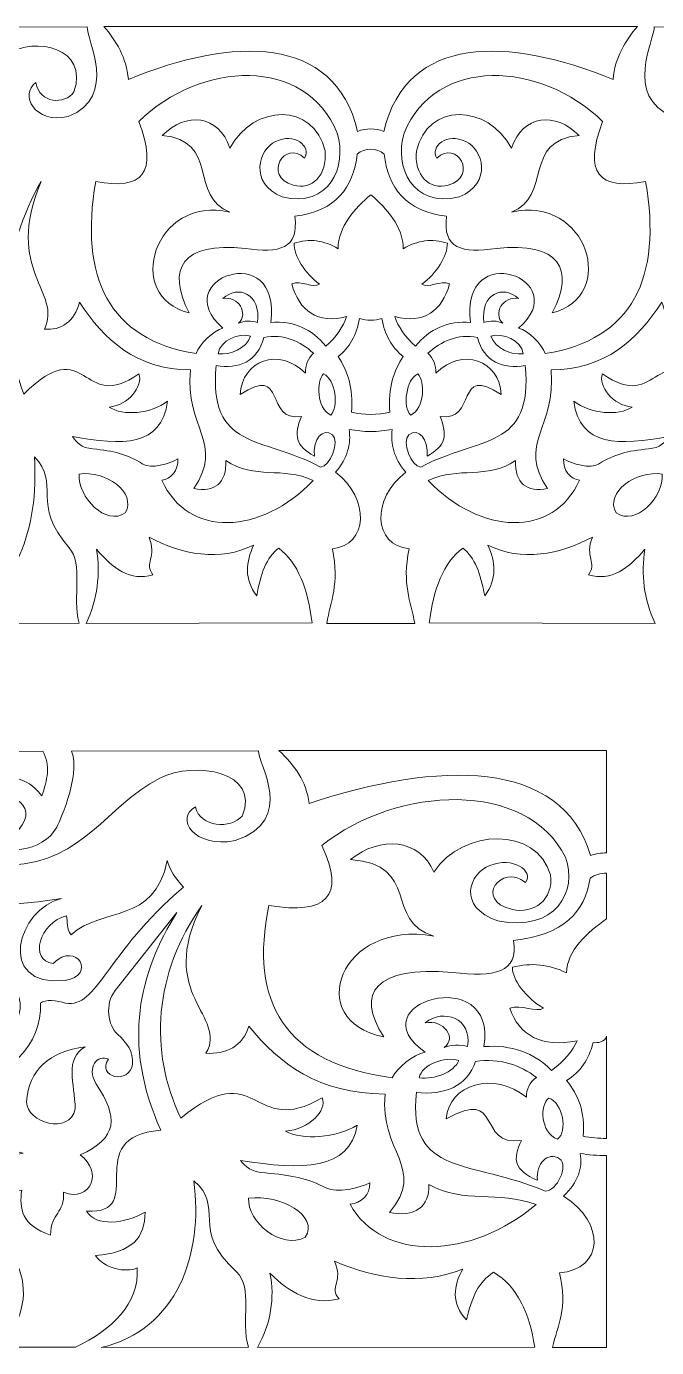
# Model space of a CAD drawing. Header units: centimetres. Extents: x -58 to 58, y -29 to 29.
# Drawn here: x -27 to 1.1, y -29.4 to 29.4 of the extents above; entities that cross this region are included whole.
import ezdxf

# ---------------------------------------------------------------- set-up
doc = ezdxf.new("R2010")
doc.units = ezdxf.units.CM
doc.header["$MEASUREMENT"] = 0
doc.layers.add('layer 1', color=7, linetype='Continuous')

msp = doc.modelspace()

# ---------------------------------------------------------------- linework, layer by layer
at = {"layer": 'layer 1', "color": 114, "lineweight": 9}
for points, knots in [([(-11.07491, 24.75436), (-10.02932, 29.08265), (-5.53631, 28.97803), (-0.86084, 27.07098), (-0.86084, 27.07098), (-0.77107, 28.05454), (-0.32116, 28.7781), (0.22964, 29.42897), (0.22964, 29.42897), (0.22964, 29.42897), (-23.5411, 29.42897), (-23.5411, 29.42897), (-23.5411, 29.42897), (-22.9903, 28.7781), (-22.54039, 28.05454), (-22.45062, 27.07098), (-22.45062, 27.07098), (-17.77515, 28.97803), (-13.28214, 29.08265), (-12.23655, 24.75436), (-12.23655, 24.75436), (-11.86508, 24.90278), (-11.44638, 24.90278), (-11.07491, 24.75436)], [0, 0, 0, 0, 0.14285714, 0.14285714, 0.14285714, 0.14285714, 0.28571429, 0.28571429, 0.28571429, 0.28571429, 0.42857143, 0.42857143, 0.42857143, 0.42857143, 0.57142857, 0.57142857, 0.57142857, 0.57142857, 0.71428571, 0.71428571, 0.71428571, 0.71428571, 1, 1, 1, 1]), ([(-31.59789, 26.01729), (-32.11904, 24.95373), (-33.64929, 24.77423), (-34.24592, 25.37474), (-34.24592, 25.37474), (-35.35181, 26.6024), (-33.08657, 27.56058), (-32.98271, 25.91195), (-32.98271, 25.91195), (-32.15466, 27.01705), (-33.47754, 27.89564), (-34.61026, 27.2438), (-34.61026, 27.2438), (-36.10248, 26.3799), (-35.19333, 24.31516), (-33.26446, 24.32), (-33.26446, 24.32), (-30.55646, 24.51306), (-29.87491, 26.91348), (-27.85754, 28.20276), (-27.85754, 28.20276), (-26.59174, 28.97957), (-24.18574, 28.48685), (-24.87726, 26.51063), (-24.87726, 26.51063), (-25.27748, 25.92679), (-26.41563, 25.99105), (-26.56749, 26.92431), (-26.56749, 26.92431), (-27.32837, 26.41487), (-26.63301, 25.05927), (-25.13171, 25.41437), (-25.13171, 25.41437), (-22.87651, 26.31069), (-24.32175, 28.88282), (-24.28625, 29.40828), (-24.28625, 29.40828), (-24.28625, 29.40828), (-31.06774, 29.39799), (-31.06774, 29.39799), (-31.06774, 29.39799), (-30.70081, 28.27177), (-31.59789, 26.01729), (-31.59789, 26.01729)], [0, 0, 0, 0, 0.08333333, 0.08333333, 0.08333333, 0.08333333, 0.16666667, 0.16666667, 0.16666667, 0.16666667, 0.25, 0.25, 0.25, 0.25, 0.33333333, 0.33333333, 0.33333333, 0.33333333, 0.41666667, 0.41666667, 0.41666667, 0.41666667, 0.5, 0.5, 0.5, 0.5, 0.58333333, 0.58333333, 0.58333333, 0.58333333, 0.66666667, 0.66666667, 0.66666667, 0.66666667, 0.75, 0.75, 0.75, 0.75, 0.83333333, 0.83333333, 0.83333333, 0.83333333, 1, 1, 1, 1]), ([(8.28643, 26.01729), (8.80758, 24.95373), (10.33783, 24.77423), (10.93446, 25.37474), (10.93446, 25.37474), (12.04035, 26.6024), (9.77511, 27.56058), (9.67125, 25.91195), (9.67125, 25.91195), (8.8432, 27.01705), (10.16608, 27.89564), (11.2988, 27.2438), (11.2988, 27.2438), (12.79102, 26.3799), (11.88187, 24.31516), (9.953, 24.32), (9.953, 24.32), (7.245, 24.51306), (6.56345, 26.91348), (4.54608, 28.20276), (4.54608, 28.20276), (3.28028, 28.97957), (0.87428, 28.48685), (1.5658, 26.51063), (1.5658, 26.51063), (1.96602, 25.92679), (3.10417, 25.99105), (3.25603, 26.92431), (3.25603, 26.92431), (4.01691, 26.41487), (3.32155, 25.05927), (1.82025, 25.41437), (1.82025, 25.41437), (-0.43495, 26.31069), (1.01029, 28.88282), (0.97479, 29.40828), (0.97479, 29.40828), (0.97479, 29.40828), (7.75628, 29.39799), (7.75628, 29.39799), (7.75628, 29.39799), (7.38935, 28.27177), (8.28643, 26.01729), (8.28643, 26.01729)], [0, 0, 0, 0, 0.08333333, 0.08333333, 0.08333333, 0.08333333, 0.16666667, 0.16666667, 0.16666667, 0.16666667, 0.25, 0.25, 0.25, 0.25, 0.33333333, 0.33333333, 0.33333333, 0.33333333, 0.41666667, 0.41666667, 0.41666667, 0.41666667, 0.5, 0.5, 0.5, 0.5, 0.58333333, 0.58333333, 0.58333333, 0.58333333, 0.66666667, 0.66666667, 0.66666667, 0.66666667, 0.75, 0.75, 0.75, 0.75, 0.83333333, 0.83333333, 0.83333333, 0.83333333, 1, 1, 1, 1]), ([(-11.65575, 21.93241), (-12.3576, 21.3165), (-13.1004, 20.5262), (-13.10893, 19.52128), (-13.10893, 19.52128), (-13.73901, 19.90742), (-14.39325, 19.99011), (-15.07178, 19.76949), (-15.07178, 19.76949), (-15.08435, 19.22489), (-14.58145, 18.40623), (-13.94024, 17.94712), (-13.94024, 17.94712), (-14.21358, 17.74492), (-14.7609, 18.13352), (-15.17131, 17.95712), (-15.17131, 17.95712), (-14.8322, 16.75044), (-14.036, 16.1634), (-12.72726, 16.50141), (-12.72726, 16.50141), (-12.87869, 16.0464), (-13.18761, 15.60508), (-13.65416, 15.17762), (-13.65416, 15.17762), (-14.2698, 15.95487), (-15.10944, 16.33062), (-16.105, 16.23638), (-16.105, 16.23638), (-15.60831, 20.03351), (-20.77873, 18.16969), (-18.24043, 15.98725), (-18.24043, 15.98725), (-18.6869, 15.8803), (-19.2625, 15.28074), (-19.43391, 14.85069), (-19.43391, 14.85069), (-23.34147, 15.4816), (-24.63764, 18.24921), (-23.90459, 22.52048), (-23.90459, 22.52048), (-21.80849, 22.12062), (-21.12614, 22.89444), (-21.98641, 25.19728), (-21.98641, 25.19728), (-19.22919, 27.88665), (-14.55915, 28.12795), (-13.14528, 24.67163), (-13.14528, 24.67163), (-12.68985, 23.17125), (-13.50911, 21.32378), (-15.59884, 21.8379), (-15.59884, 21.8379), (-17.10167, 22.45161), (-16.64309, 23.97092), (-15.88975, 24.30361), (-15.88975, 24.30361), (-15.06865, 24.71632), (-14.28411, 24.07855), (-14.59924, 23.55468), (-14.59924, 23.55468), (-15.48378, 24.41491), (-16.47355, 22.75288), (-15.10812, 22.35501), (-15.10812, 22.35501), (-14.2752, 22.11719), (-13.5766, 22.80667), (-13.69051, 23.88563), (-13.69051, 23.88563), (-14.18912, 26.04221), (-16.86354, 25.98772), (-17.92517, 24.00973), (-17.92517, 24.00973), (-18.44166, 25.50498), (-19.87749, 25.64098), (-20.94214, 24.5682), (-20.94214, 24.5682), (-18.39168, 24.36136), (-19.7487, 21.8379), (-17.92517, 21.15533), (-17.92517, 21.15533), (-21.32185, 21.92458), (-22.68796, 17.39471), (-19.74262, 16.66688), (-19.74262, 16.66688), (-20.76727, 18.64052), (-20.05698, 19.82559), (-17.25272, 19.54197), (-17.25272, 19.54197), (-15.71986, 19.31087), (-14.84744, 19.53138), (-15.03543, 20.96917), (-15.03543, 20.96917), (-13.20736, 21.19935), (-12.4349, 22.24211), (-12.25473, 23.74084), (-12.25473, 23.74084), (-11.93024, 24.03919), (-11.38122, 24.03919), (-11.05673, 23.74084), (-11.05673, 23.74084), (-10.87656, 22.24211), (-10.1041, 21.19935), (-8.27603, 20.96917), (-8.27603, 20.96917), (-8.46402, 19.53138), (-7.5916, 19.31087), (-6.05874, 19.54197), (-6.05874, 19.54197), (-3.25448, 19.82559), (-2.54419, 18.64052), (-3.56884, 16.66688), (-3.56884, 16.66688), (-0.6235, 17.39471), (-1.98961, 21.92458), (-5.38629, 21.15533), (-5.38629, 21.15533), (-3.56276, 21.8379), (-4.91978, 24.36136), (-2.36932, 24.5682), (-2.36932, 24.5682), (-3.43397, 25.64098), (-4.8698, 25.50498), (-5.38629, 24.00973), (-5.38629, 24.00973), (-6.44792, 25.98772), (-9.12234, 26.04221), (-9.62095, 23.88563), (-9.62095, 23.88563), (-9.73486, 22.80667), (-9.03626, 22.11719), (-8.20334, 22.35501), (-8.20334, 22.35501), (-6.83791, 22.75288), (-7.82768, 24.41491), (-8.71222, 23.55468), (-8.71222, 23.55468), (-9.02735, 24.07855), (-8.24281, 24.71632), (-7.42171, 24.30361), (-7.42171, 24.30361), (-6.66837, 23.97092), (-6.20979, 22.45161), (-7.71262, 21.8379), (-7.71262, 21.8379), (-9.80235, 21.32378), (-10.62161, 23.17125), (-10.16618, 24.67163), (-10.16618, 24.67163), (-8.75231, 28.12795), (-4.08227, 27.88665), (-1.32505, 25.19728), (-1.32505, 25.19728), (-2.18532, 22.89444), (-1.50297, 22.12062), (0.59313, 22.52048), (0.59313, 22.52048), (1.32618, 18.24921), (0.03001, 15.4816), (-3.87755, 14.85069), (-3.87755, 14.85069), (-4.04896, 15.28074), (-4.62456, 15.8803), (-5.07103, 15.98725), (-5.07103, 15.98725), (-2.53273, 18.16969), (-7.70315, 20.03351), (-7.20646, 16.23638), (-7.20646, 16.23638), (-8.20202, 16.33062), (-9.04166, 15.95487), (-9.6573, 15.17762), (-9.6573, 15.17762), (-10.12385, 15.60508), (-10.43277, 16.0464), (-10.5842, 16.50141), (-10.5842, 16.50141), (-9.27546, 16.1634), (-8.47926, 16.75044), (-8.14015, 17.95712), (-8.14015, 17.95712), (-8.55056, 18.13352), (-9.09788, 17.74492), (-9.37122, 17.94712), (-9.37122, 17.94712), (-8.73001, 18.40623), (-8.22711, 19.22489), (-8.23968, 19.76949), (-8.23968, 19.76949), (-8.91821, 19.99011), (-9.57245, 19.90742), (-10.20253, 19.52128), (-10.20253, 19.52128), (-10.21087, 20.50441), (-10.95094, 21.34037), (-11.65575, 21.93241)], [0, 0, 0, 0, 0.02, 0.02, 0.02, 0.02, 0.04, 0.04, 0.04, 0.04, 0.06, 0.06, 0.06, 0.06, 0.08, 0.08, 0.08, 0.08, 0.1, 0.1, 0.1, 0.1, 0.12, 0.12, 0.12, 0.12, 0.14, 0.14, 0.14, 0.14, 0.16, 0.16, 0.16, 0.16, 0.18, 0.18, 0.18, 0.18, 0.2, 0.2, 0.2, 0.2, 0.22, 0.22, 0.22, 0.22, 0.24, 0.24, 0.24, 0.24, 0.26, 0.26, 0.26, 0.26, 0.28, 0.28, 0.28, 0.28, 0.3, 0.3, 0.3, 0.3, 0.32, 0.32, 0.32, 0.32, 0.34, 0.34, 0.34, 0.34, 0.36, 0.36, 0.36, 0.36, 0.38, 0.38, 0.38, 0.38, 0.4, 0.4, 0.4, 0.4, 0.42, 0.42, 0.42, 0.42, 0.44, 0.44, 0.44, 0.44, 0.46, 0.46, 0.46, 0.46, 0.48, 0.48, 0.48, 0.48, 0.5, 0.5, 0.5, 0.5, 0.52, 0.52, 0.52, 0.52, 0.54, 0.54, 0.54, 0.54, 0.56, 0.56, 0.56, 0.56, 0.58, 0.58, 0.58, 0.58, 0.6, 0.6, 0.6, 0.6, 0.62, 0.62, 0.62, 0.62, 0.64, 0.64, 0.64, 0.64, 0.66, 0.66, 0.66, 0.66, 0.68, 0.68, 0.68, 0.68, 0.7, 0.7, 0.7, 0.7, 0.72, 0.72, 0.72, 0.72, 0.74, 0.74, 0.74, 0.74, 0.76, 0.76, 0.76, 0.76, 0.78, 0.78, 0.78, 0.78, 0.8, 0.8, 0.8, 0.8, 0.82, 0.82, 0.82, 0.82, 0.84, 0.84, 0.84, 0.84, 0.86, 0.86, 0.86, 0.86, 0.88, 0.88, 0.88, 0.88, 0.9, 0.9, 0.9, 0.9, 0.92, 0.92, 0.92, 0.92, 0.94, 0.94, 0.94, 0.94, 0.96, 0.96, 0.96, 0.96, 1, 1, 1, 1]), ([(-26.33997, 22.52048), (-28.06956, 19.53167), (-28.27555, 16.04993), (-27.1033, 13.04716), (-27.1033, 13.04716), (-24.28625, 15.8947), (-24.54069, 12.1026), (-21.97809, 13.95726), (-21.97809, 13.95726), (-21.78577, 13.39642), (-22.43937, 12.55311), (-23.30542, 12.47153), (-23.30542, 12.47153), (-22.69305, 12.05814), (-21.45239, 12.16132), (-20.70587, 12.7369), (-20.70587, 12.7369), (-20.96469, 10.71242), (-22.71641, 10.73677), (-24.94053, 11.16491), (-24.94053, 11.16491), (-24.75046, 10.8835), (-24.56341, 10.65452), (-24.02968, 10.60711), (-24.02968, 10.60711), (-23.11442, 10.51519), (-22.51394, 10.3864), (-21.80755, 9.92942), (-21.80755, 9.92942), (-21.46831, 9.70764), (-20.59984, 9.92666), (-20.25151, 10.17207), (-20.25151, 10.17207), (-20.20828, 9.63235), (-20.57334, 9.26419), (-20.96053, 9.21127), (-20.96053, 9.21127), (-19.78683, 6.61716), (-16.54247, 6.77475), (-14.21757, 9.19992), (-14.21757, 9.19992), (-15.60491, 9.84804), (-16.8105, 9.21374), (-18.10692, 10.08933), (-18.10692, 10.08933), (-18.06721, 9.0922), (-18.62166, 8.63086), (-19.5382, 8.84336), (-19.5382, 8.84336), (-18.15851, 10.8315), (-19.93205, 11.55438), (-19.6881, 14.12273), (-19.6881, 14.12273), (-22.11393, 14.14579), (-23.51608, 15.463), (-24.63157, 17.14261), (-24.63157, 17.14261), (-24.85267, 16.27214), (-25.45549, 15.87228), (-26.19457, 15.94293), (-26.19457, 15.94293), (-25.37069, 17.59766), (-28.0181, 18.50776), (-26.33997, 22.52048)], [0, 0, 0, 0, 0.05882353, 0.05882353, 0.05882353, 0.05882353, 0.11764706, 0.11764706, 0.11764706, 0.11764706, 0.17647059, 0.17647059, 0.17647059, 0.17647059, 0.23529412, 0.23529412, 0.23529412, 0.23529412, 0.29411765, 0.29411765, 0.29411765, 0.29411765, 0.35294118, 0.35294118, 0.35294118, 0.35294118, 0.41176471, 0.41176471, 0.41176471, 0.41176471, 0.47058824, 0.47058824, 0.47058824, 0.47058824, 0.52941176, 0.52941176, 0.52941176, 0.52941176, 0.58823529, 0.58823529, 0.58823529, 0.58823529, 0.64705882, 0.64705882, 0.64705882, 0.64705882, 0.70588235, 0.70588235, 0.70588235, 0.70588235, 0.76470588, 0.76470588, 0.76470588, 0.76470588, 0.82352941, 0.82352941, 0.82352941, 0.82352941, 0.88235294, 0.88235294, 0.88235294, 0.88235294, 1, 1, 1, 1]), ([(3.02851, 22.52048), (4.7581, 19.53167), (4.96409, 16.04993), (3.79184, 13.04716), (3.79184, 13.04716), (0.97479, 15.8947), (1.22923, 12.1026), (-1.33337, 13.95726), (-1.33337, 13.95726), (-1.52569, 13.39642), (-0.87209, 12.55311), (-0.00604, 12.47153), (-0.00604, 12.47153), (-0.61841, 12.05814), (-1.85907, 12.16132), (-2.60559, 12.7369), (-2.60559, 12.7369), (-2.34677, 10.71242), (-0.59505, 10.73677), (1.62907, 11.16491), (1.62907, 11.16491), (1.439, 10.8835), (1.25195, 10.65452), (0.71822, 10.60711), (0.71822, 10.60711), (-0.19704, 10.51519), (-0.79752, 10.3864), (-1.50391, 9.92942), (-1.50391, 9.92942), (-1.84315, 9.70764), (-2.71162, 9.92666), (-3.05995, 10.17207), (-3.05995, 10.17207), (-3.10318, 9.63235), (-2.73812, 9.26419), (-2.35093, 9.21127), (-2.35093, 9.21127), (-3.52463, 6.61716), (-6.76899, 6.77475), (-9.09389, 9.19992), (-9.09389, 9.19992), (-7.70655, 9.84804), (-6.50096, 9.21374), (-5.20454, 10.08933), (-5.20454, 10.08933), (-5.24425, 9.0922), (-4.6898, 8.63086), (-3.77326, 8.84336), (-3.77326, 8.84336), (-5.15295, 10.8315), (-3.37941, 11.55438), (-3.62336, 14.12273), (-3.62336, 14.12273), (-1.19753, 14.14579), (0.20462, 15.463), (1.32011, 17.14261), (1.32011, 17.14261), (1.54121, 16.27214), (2.14403, 15.87228), (2.88311, 15.94293), (2.88311, 15.94293), (2.05923, 17.59766), (4.70664, 18.50776), (3.02851, 22.52048)], [0, 0, 0, 0, 0.05882353, 0.05882353, 0.05882353, 0.05882353, 0.11764706, 0.11764706, 0.11764706, 0.11764706, 0.17647059, 0.17647059, 0.17647059, 0.17647059, 0.23529412, 0.23529412, 0.23529412, 0.23529412, 0.29411765, 0.29411765, 0.29411765, 0.29411765, 0.35294118, 0.35294118, 0.35294118, 0.35294118, 0.41176471, 0.41176471, 0.41176471, 0.41176471, 0.47058824, 0.47058824, 0.47058824, 0.47058824, 0.52941176, 0.52941176, 0.52941176, 0.52941176, 0.58823529, 0.58823529, 0.58823529, 0.58823529, 0.64705882, 0.64705882, 0.64705882, 0.64705882, 0.70588235, 0.70588235, 0.70588235, 0.70588235, 0.76470588, 0.76470588, 0.76470588, 0.76470588, 0.82352941, 0.82352941, 0.82352941, 0.82352941, 0.88235294, 0.88235294, 0.88235294, 0.88235294, 1, 1, 1, 1]), ([(-18.2386, 17.30166), (-17.55574, 17.44451), (-17.07556, 16.62778), (-17.54474, 16.20361), (-17.54474, 16.20361), (-17.29985, 16.3353), (-16.97776, 16.31109), (-16.69839, 16.24324), (-16.69839, 16.24324), (-16.53202, 17.52005), (-17.57179, 17.94219), (-18.2386, 17.30166)], [0, 0, 0, 0, 0.25, 0.25, 0.25, 0.25, 0.5, 0.5, 0.5, 0.5, 1, 1, 1, 1]), ([(-5.07286, 17.30166), (-5.75572, 17.44451), (-6.2359, 16.62778), (-5.76672, 16.20361), (-5.76672, 16.20361), (-6.01161, 16.3353), (-6.3337, 16.31109), (-6.61307, 16.24324), (-6.61307, 16.24324), (-6.77944, 17.52005), (-5.73967, 17.94219), (-5.07286, 17.30166)], [0, 0, 0, 0, 0.25, 0.25, 0.25, 0.25, 0.5, 0.5, 0.5, 0.5, 1, 1, 1, 1]), ([(-10.80229, 12.24048), (-10.89019, 13.34751), (-10.62063, 14.0918), (-10.20253, 14.72257), (-10.20253, 14.72257), (-10.7115, 15.11494), (-11.01762, 15.66442), (-11.16298, 16.41659), (-11.16298, 16.41659), (-11.46993, 16.31792), (-11.84153, 16.31792), (-12.14848, 16.41659), (-12.14848, 16.41659), (-12.29384, 15.66442), (-12.59996, 15.11494), (-13.10893, 14.72257), (-13.10893, 14.72257), (-12.69083, 14.0918), (-12.42127, 13.34751), (-12.50917, 12.24048), (-12.50917, 12.24048), (-11.95317, 12.11323), (-11.35829, 12.11323), (-10.80229, 12.24048)], [0, 0, 0, 0, 0.14285714, 0.14285714, 0.14285714, 0.14285714, 0.28571429, 0.28571429, 0.28571429, 0.28571429, 0.42857143, 0.42857143, 0.42857143, 0.42857143, 0.57142857, 0.57142857, 0.57142857, 0.57142857, 0.71428571, 0.71428571, 0.71428571, 0.71428571, 1, 1, 1, 1]), ([(-14.56289, 13.97794), (-14.57083, 14.34141), (-14.45809, 14.6422), (-14.1994, 14.86736), (-14.1994, 14.86736), (-14.81126, 15.41554), (-15.51391, 15.73957), (-16.41669, 15.57062), (-16.41669, 15.57062), (-16.68077, 14.4992), (-17.55773, 14.13742), (-18.54311, 14.32957), (-18.54311, 14.32957), (-18.88231, 10.53752), (-16.54374, 11.20734), (-13.89043, 9.80014), (-13.89043, 9.80014), (-13.4511, 9.79806), (-13.0308, 10.93622), (-13.36002, 11.23909), (-13.36002, 11.23909), (-13.78589, 11.57313), (-14.236, 11.03573), (-14.16483, 10.28197), (-14.16483, 10.28197), (-15.01925, 10.7432), (-15.07806, 11.2056), (-14.74463, 12.05432), (-14.74463, 12.05432), (-16.40777, 11.7762), (-15.38957, 14.43638), (-17.47081, 13.02648), (-17.47081, 13.02648), (-17.39875, 14.5556), (-15.72946, 15.16825), (-14.56289, 13.97794)], [0, 0, 0, 0, 0.1, 0.1, 0.1, 0.1, 0.2, 0.2, 0.2, 0.2, 0.3, 0.3, 0.3, 0.3, 0.4, 0.4, 0.4, 0.4, 0.5, 0.5, 0.5, 0.5, 0.6, 0.6, 0.6, 0.6, 0.7, 0.7, 0.7, 0.7, 0.8, 0.8, 0.8, 0.8, 1, 1, 1, 1]), ([(-17.01314, 15.62567), (-17.201, 15.08237), (-17.90619, 14.76293), (-18.45155, 14.84933), (-18.45155, 14.84933), (-18.36752, 15.44579), (-17.52202, 15.81018), (-17.01314, 15.62567)], [0, 0, 0, 0, 0.33333333, 0.33333333, 0.33333333, 0.33333333, 1, 1, 1, 1]), ([(-8.74857, 13.97794), (-8.74063, 14.34141), (-8.85337, 14.6422), (-9.11206, 14.86736), (-9.11206, 14.86736), (-8.5002, 15.41554), (-7.79755, 15.73957), (-6.89477, 15.57062), (-6.89477, 15.57062), (-6.63069, 14.4992), (-5.75373, 14.13742), (-4.76835, 14.32957), (-4.76835, 14.32957), (-4.42915, 10.53752), (-6.76772, 11.20734), (-9.42103, 9.80014), (-9.42103, 9.80014), (-9.86036, 9.79806), (-10.28066, 10.93622), (-9.95144, 11.23909), (-9.95144, 11.23909), (-9.52557, 11.57313), (-9.07546, 11.03573), (-9.14663, 10.28197), (-9.14663, 10.28197), (-8.29221, 10.7432), (-8.2334, 11.2056), (-8.56683, 12.05432), (-8.56683, 12.05432), (-6.90369, 11.7762), (-7.92189, 14.43638), (-5.84065, 13.02648), (-5.84065, 13.02648), (-5.91271, 14.5556), (-7.582, 15.16825), (-8.74857, 13.97794)], [0, 0, 0, 0, 0.1, 0.1, 0.1, 0.1, 0.2, 0.2, 0.2, 0.2, 0.3, 0.3, 0.3, 0.3, 0.4, 0.4, 0.4, 0.4, 0.5, 0.5, 0.5, 0.5, 0.6, 0.6, 0.6, 0.6, 0.7, 0.7, 0.7, 0.7, 0.8, 0.8, 0.8, 0.8, 1, 1, 1, 1]), ([(-6.29832, 15.62567), (-6.11046, 15.08237), (-5.40527, 14.76293), (-4.85991, 14.84933), (-4.85991, 14.84933), (-4.94394, 15.44579), (-5.78944, 15.81018), (-6.29832, 15.62567)], [0, 0, 0, 0, 0.33333333, 0.33333333, 0.33333333, 0.33333333, 1, 1, 1, 1]), ([(-13.75264, 13.94653), (-14.09192, 13.62636), (-14.06165, 12.4249), (-13.43824, 12.10985), (-13.43824, 12.10985), (-13.05521, 12.4652), (-13.24278, 13.73288), (-13.75264, 13.94653)], [0, 0, 0, 0, 0.33333333, 0.33333333, 0.33333333, 0.33333333, 1, 1, 1, 1]), ([(-9.55882, 13.94653), (-9.21954, 13.62636), (-9.24981, 12.4249), (-9.87322, 12.10985), (-9.87322, 12.10985), (-10.25625, 12.4652), (-10.06868, 13.73288), (-9.55882, 13.94653)], [0, 0, 0, 0, 0.33333333, 0.33333333, 0.33333333, 0.33333333, 1, 1, 1, 1]), ([(-9.69479, 2.82907), (-9.86927, 3.84042), (-10.2692, 4.54599), (-9.94809, 6.15935), (-9.94809, 6.15935), (-11.53912, 6.31453), (-11.64061, 8.37603), (-10.09348, 9.57223), (-10.09348, 9.57223), (-10.62815, 10.20662), (-10.78866, 10.84087), (-10.69324, 11.47517), (-10.69324, 11.47517), (-11.32365, 11.35247), (-11.98781, 11.35247), (-12.61822, 11.47517), (-12.61822, 11.47517), (-12.5228, 10.84087), (-12.68331, 10.20662), (-13.21798, 9.57223), (-13.21798, 9.57223), (-11.67085, 8.37603), (-11.77234, 6.31453), (-13.36337, 6.15935), (-13.36337, 6.15935), (-13.04226, 4.54599), (-13.44219, 3.84042), (-13.61667, 2.82907), (-13.61667, 2.82907), (-13.61667, 2.82907), (-9.69479, 2.82907), (-9.69479, 2.82907)], [0, 0, 0, 0, 0.11111111, 0.11111111, 0.11111111, 0.11111111, 0.22222222, 0.22222222, 0.22222222, 0.22222222, 0.33333333, 0.33333333, 0.33333333, 0.33333333, 0.44444444, 0.44444444, 0.44444444, 0.44444444, 0.55555556, 0.55555556, 0.55555556, 0.55555556, 0.66666667, 0.66666667, 0.66666667, 0.66666667, 0.77777778, 0.77777778, 0.77777778, 0.77777778, 1, 1, 1, 1]), ([(-26.63076, 10.25481), (-26.4488, 6.97464), (-27.44233, 4.4173), (-29.99304, 2.82921), (-29.99304, 2.82921), (-29.99304, 2.82921), (-24.64974, 2.8499), (-24.64974, 2.8499), (-24.64974, 2.8499), (-24.94996, 4.05161), (-24.45712, 5.46523), (-25.08351, 6.20367), (-25.08351, 6.20367), (-26.80686, 8.13029), (-25.46942, 9.0718), (-26.63076, 10.25481)], [0, 0, 0, 0, 0.2, 0.2, 0.2, 0.2, 0.4, 0.4, 0.4, 0.4, 0.6, 0.6, 0.6, 0.6, 1, 1, 1, 1]), ([(-24.64188, 9.48548), (-24.70885, 8.43538), (-23.45145, 7.16292), (-22.58698, 7.75213), (-22.58698, 7.75213), (-22.06905, 8.67909), (-23.48024, 9.66371), (-24.64188, 9.48548)], [0, 0, 0, 0, 0.33333333, 0.33333333, 0.33333333, 0.33333333, 1, 1, 1, 1]), ([(1.33042, 9.48548), (1.39739, 8.43538), (0.13999, 7.16292), (-0.72448, 7.75213), (-0.72448, 7.75213), (-1.24241, 8.67909), (0.16878, 9.66371), (1.33042, 9.48548)], [0, 0, 0, 0, 0.33333333, 0.33333333, 0.33333333, 0.33333333, 1, 1, 1, 1]), ([(-24.32489, 2.83168), (-23.82734, 3.93398), (-23.69036, 5.02584), (-23.86824, 6.13867), (-23.86824, 6.13867), (-23.15047, 5.28637), (-22.36909, 4.6888), (-21.36015, 5.00104), (-21.36015, 5.00104), (-21.75316, 5.51486), (-21.17633, 5.79284), (-21.53026, 6.67791), (-21.53026, 6.67791), (-20.07737, 5.88867), (-18.3614, 5.57967), (-16.87105, 6.32483), (-16.87105, 6.32483), (-17.21649, 5.5802), (-17.30129, 4.79401), (-16.7347, 4.05977), (-16.7347, 4.05977), (-16.55949, 5.04232), (-16.29745, 5.78264), (-15.75549, 6.18381), (-15.75549, 6.18381), (-14.88761, 5.54318), (-14.45448, 4.35264), (-14.26518, 2.85367), (-14.26518, 2.85367), (-14.26518, 2.85367), (-24.32489, 2.83168), (-24.32489, 2.83168)], [0, 0, 0, 0, 0.11111111, 0.11111111, 0.11111111, 0.11111111, 0.22222222, 0.22222222, 0.22222222, 0.22222222, 0.33333333, 0.33333333, 0.33333333, 0.33333333, 0.44444444, 0.44444444, 0.44444444, 0.44444444, 0.55555556, 0.55555556, 0.55555556, 0.55555556, 0.66666667, 0.66666667, 0.66666667, 0.66666667, 0.77777778, 0.77777778, 0.77777778, 0.77777778, 1, 1, 1, 1]), ([(1.01343, 2.83168), (0.51588, 3.93398), (0.3789, 5.02584), (0.55678, 6.13867), (0.55678, 6.13867), (-0.16099, 5.28637), (-0.94237, 4.6888), (-1.95131, 5.00104), (-1.95131, 5.00104), (-1.5583, 5.51486), (-2.13513, 5.79284), (-1.7812, 6.67791), (-1.7812, 6.67791), (-3.23409, 5.88867), (-4.95006, 5.57967), (-6.44041, 6.32483), (-6.44041, 6.32483), (-6.09497, 5.5802), (-6.01017, 4.79401), (-6.57676, 4.05977), (-6.57676, 4.05977), (-6.75197, 5.04232), (-7.01401, 5.78264), (-7.55597, 6.18381), (-7.55597, 6.18381), (-8.42385, 5.54318), (-8.85698, 4.35264), (-9.04628, 2.85367), (-9.04628, 2.85367), (-9.04628, 2.85367), (1.01343, 2.83168), (1.01343, 2.83168)], [0, 0, 0, 0, 0.11111111, 0.11111111, 0.11111111, 0.11111111, 0.22222222, 0.22222222, 0.22222222, 0.22222222, 0.33333333, 0.33333333, 0.33333333, 0.33333333, 0.44444444, 0.44444444, 0.44444444, 0.44444444, 0.55555556, 0.55555556, 0.55555556, 0.55555556, 0.66666667, 0.66666667, 0.66666667, 0.66666667, 0.77777778, 0.77777778, 0.77777778, 0.77777778, 1, 1, 1, 1]), ([(-47.56805, -2.82897), (-47.27415, -3.35294), (-47.23702, -3.86656), (-47.25558, -4.40097), (-47.25558, -4.40097), (-46.27188, -3.60352), (-44.90218, -3.4277), (-43.38246, -3.65494), (-43.38246, -3.65494), (-44.17009, -4.06616), (-43.53128, -4.64227), (-44.5773, -5.1456), (-44.5773, -5.1456), (-41.00627, -4.77328), (-38.6852, -6.30382), (-36.72102, -8.91012), (-36.72102, -8.91012), (-34.65469, -8.36175), (-33.07927, -8.5855), (-32.01172, -11.12333), (-32.01172, -11.12333), (-31.44628, -12.36211), (-29.74738, -12.78816), (-29.13257, -11.64043), (-29.13257, -11.64043), (-31.05054, -12.0849), (-31.26012, -10.25247), (-29.66687, -10.18181), (-29.66687, -10.18181), (-28.09682, -10.0159), (-27.39367, -11.85742), (-28.93034, -12.62254), (-28.93034, -12.62254), (-26.67299, -13.14269), (-26.49559, -15.58236), (-29.71286, -15.94274), (-29.71286, -15.94274), (-30.80978, -16.01721), (-30.85509, -17.0161), (-29.81455, -17.25416), (-29.81455, -17.25416), (-27.73846, -17.549), (-26.30624, -15.90253), (-26.36501, -14.08116), (-26.36501, -14.08116), (-26.16127, -13.90182), (-25.62838, -13.96412), (-25.24906, -14.08116), (-25.24906, -14.08116), (-23.80766, -14.31096), (-23.50651, -11.90802), (-19.98955, -8.91229), (-19.98955, -8.91229), (-20.32434, -8.59522), (-20.65135, -8.07589), (-20.71831, -7.73112), (-20.71831, -7.73112), (-21.30945, -10.60289), (-23.57868, -9.74788), (-25.00355, -11.04059), (-25.00355, -11.04059), (-25.2268, -10.75787), (-25.13747, -10.47521), (-25.20442, -10.19254), (-25.20442, -10.19254), (-26.42488, -10.49164), (-26.88252, -12.1933), (-25.80704, -12.31262), (-25.80704, -12.31262), (-24.72243, -11.28716), (-23.85611, -12.86307), (-25.27138, -13.07793), (-25.27138, -13.07793), (-28.40605, -13.3851), (-27.36191, -9.83409), (-25.42761, -9.42722), (-25.42761, -9.42722), (-36.94849, -11.24854), (-34.12388, -3.5764), (-41.00627, -4.77328), (-41.00627, -4.77328), (-39.32045, -2.85328), (-35.99122, -3.16069), (-34.44449, -4.93876), (-34.44449, -4.93876), (-34.43932, -4.0736), (-34.12613, -3.34772), (-33.55173, -2.87034), (-33.55173, -2.87034), (-33.55173, -2.87034), (-47.56805, -2.82897), (-47.56805, -2.82897)], [0, 0, 0, 0, 0.04166667, 0.04166667, 0.04166667, 0.04166667, 0.08333333, 0.08333333, 0.08333333, 0.08333333, 0.125, 0.125, 0.125, 0.125, 0.16666667, 0.16666667, 0.16666667, 0.16666667, 0.20833333, 0.20833333, 0.20833333, 0.20833333, 0.25, 0.25, 0.25, 0.25, 0.29166667, 0.29166667, 0.29166667, 0.29166667, 0.33333333, 0.33333333, 0.33333333, 0.33333333, 0.375, 0.375, 0.375, 0.375, 0.41666667, 0.41666667, 0.41666667, 0.41666667, 0.45833333, 0.45833333, 0.45833333, 0.45833333, 0.5, 0.5, 0.5, 0.5, 0.54166667, 0.54166667, 0.54166667, 0.54166667, 0.58333333, 0.58333333, 0.58333333, 0.58333333, 0.625, 0.625, 0.625, 0.625, 0.66666667, 0.66666667, 0.66666667, 0.66666667, 0.70833333, 0.70833333, 0.70833333, 0.70833333, 0.75, 0.75, 0.75, 0.75, 0.79166667, 0.79166667, 0.79166667, 0.79166667, 0.83333333, 0.83333333, 0.83333333, 0.83333333, 0.875, 0.875, 0.875, 0.875, 0.91666667, 0.91666667, 0.91666667, 0.91666667, 1, 1, 1, 1]), ([(-26.31043, -4.8537), (-26.07003, -4.15973), (-25.89227, -3.4735), (-26.26847, -2.85582), (-26.26847, -2.85582), (-26.26847, -2.85582), (-31.05043, -2.86744), (-31.05043, -2.86744), (-31.05043, -2.86744), (-32.26322, -3.51401), (-32.62778, -4.54818), (-32.14407, -5.97007), (-32.14407, -5.97007), (-31.56779, -7.07), (-31.798, -7.56739), (-33.2273, -7.60842), (-33.2273, -7.60842), (-32.18707, -8.42564), (-30.22145, -8.97682), (-28.55539, -8.8516), (-28.55539, -8.8516), (-30.93159, -8.09405), (-31.85183, -5.99391), (-30.44939, -4.69055), (-30.44939, -4.69055), (-29.2797, -3.63814), (-27.02587, -3.69286), (-26.31043, -4.8537)], [0, 0, 0, 0, 0.125, 0.125, 0.125, 0.125, 0.25, 0.25, 0.25, 0.25, 0.375, 0.375, 0.375, 0.375, 0.5, 0.5, 0.5, 0.5, 0.625, 0.625, 0.625, 0.625, 0.75, 0.75, 0.75, 0.75, 1, 1, 1, 1]), ([(-25.63523, -6.24067), (-26.27522, -7.38983), (-28.08594, -7.51796), (-28.88711, -6.88321), (-28.88711, -6.88321), (-30.10791, -5.67496), (-27.46339, -4.69736), (-27.33584, -6.34601), (-27.33584, -6.34601), (-26.31896, -5.2409), (-27.94351, -4.36231), (-29.33453, -5.01415), (-29.33453, -5.01415), (-31.16704, -5.87805), (-30.05056, -7.9428), (-27.68183, -7.93796), (-27.68183, -7.93796), (-24.35631, -7.7449), (-23.51934, -5.34447), (-21.04193, -4.05519), (-21.04193, -4.05519), (-19.48748, -3.27837), (-16.53283, -3.77109), (-17.38204, -5.74732), (-17.38204, -5.74732), (-17.87352, -6.33117), (-19.27122, -6.26691), (-19.4577, -5.33364), (-19.4577, -5.33364), (-20.3921, -5.84308), (-19.53817, -7.19869), (-17.69451, -6.84359), (-17.69451, -6.84359), (-14.92503, -5.94726), (-16.69985, -3.37512), (-16.65625, -2.84966), (-16.65625, -2.84966), (-16.65625, -2.84966), (-24.98418, -2.85995), (-24.98418, -2.85995), (-24.98418, -2.85995), (-24.53358, -3.98617), (-25.63523, -6.24067), (-25.63523, -6.24067)], [0, 0, 0, 0, 0.08333333, 0.08333333, 0.08333333, 0.08333333, 0.16666667, 0.16666667, 0.16666667, 0.16666667, 0.25, 0.25, 0.25, 0.25, 0.33333333, 0.33333333, 0.33333333, 0.33333333, 0.41666667, 0.41666667, 0.41666667, 0.41666667, 0.5, 0.5, 0.5, 0.5, 0.58333333, 0.58333333, 0.58333333, 0.58333333, 0.66666667, 0.66666667, 0.66666667, 0.66666667, 0.75, 0.75, 0.75, 0.75, 0.83333333, 0.83333333, 0.83333333, 0.83333333, 1, 1, 1, 1]), ([(-1.1455, -7.39228), (-1.1455, -5.96554), (-1.1455, -4.44643), (-1.1455, -2.82897), (-1.1455, -2.82897), (-1.1455, -2.82897), (-15.74118, -2.82897), (-15.74118, -2.82897), (-15.74118, -2.82897), (-15.06478, -3.47984), (-14.51227, -4.2034), (-14.40203, -5.18697), (-14.40203, -5.18697), (-8.66037, -3.27991), (-3.14279, -3.17529), (-1.85876, -7.5036), (-1.85876, -7.5036), (-1.63068, -7.4294), (-1.38809, -7.39228), (-1.1455, -7.39228)], [0, 0, 0, 0, 0.16666667, 0.16666667, 0.16666667, 0.16666667, 0.33333333, 0.33333333, 0.33333333, 0.33333333, 0.5, 0.5, 0.5, 0.5, 0.66666667, 0.66666667, 0.66666667, 0.66666667, 1, 1, 1, 1]), ([(-1.14552, -10.32556), (-2.00742, -10.94147), (-2.9196, -11.73177), (-2.93008, -12.7367), (-2.93008, -12.7367), (-3.70384, -12.35056), (-4.50727, -12.26787), (-5.34053, -12.48849), (-5.34053, -12.48849), (-5.35597, -13.03309), (-4.73839, -13.85175), (-3.95096, -14.31086), (-3.95096, -14.31086), (-4.28663, -14.51306), (-4.95876, -14.12446), (-5.46276, -14.30086), (-5.46276, -14.30086), (-5.04632, -15.50755), (-4.06856, -16.09459), (-2.46137, -15.75658), (-2.46137, -15.75658), (-2.64733, -16.21159), (-3.0267, -16.65291), (-3.59964, -17.08037), (-3.59964, -17.08037), (-4.35567, -16.30312), (-5.38678, -15.92737), (-6.60937, -16.02161), (-6.60937, -16.02161), (-5.99941, -12.22447), (-12.34889, -14.08829), (-9.23176, -16.27074), (-9.23176, -16.27074), (-9.78004, -16.37769), (-10.4869, -16.97725), (-10.69739, -17.4073), (-10.69739, -17.4073), (-15.49603, -16.77639), (-17.08777, -14.00877), (-16.18756, -9.73749), (-16.18756, -9.73749), (-13.61347, -10.13735), (-12.77552, -9.36352), (-13.83196, -7.06068), (-13.83196, -7.06068), (-10.44599, -4.3713), (-4.711, -4.12999), (-2.97472, -7.58633), (-2.97472, -7.58633), (-2.41543, -9.08671), (-3.42151, -10.93419), (-5.98778, -10.42007), (-5.98778, -10.42007), (-7.83331, -9.80636), (-7.27016, -8.28704), (-6.34503, -7.95435), (-6.34503, -7.95435), (-5.33669, -7.54164), (-4.37324, -8.17941), (-4.76024, -8.70328), (-4.76024, -8.70328), (-5.84648, -7.84305), (-7.06196, -9.50508), (-5.38516, -9.90296), (-5.38516, -9.90296), (-4.3623, -10.14078), (-3.50439, -9.45129), (-3.64428, -8.37233), (-3.64428, -8.37233), (-4.25659, -6.21574), (-7.54088, -6.27023), (-8.8446, -8.24823), (-8.8446, -8.24823), (-9.47887, -6.75297), (-11.24213, -6.61697), (-12.54956, -7.68976), (-12.54956, -7.68976), (-9.4175, -7.8966), (-11.08397, -10.42007), (-8.8446, -11.10264), (-8.8446, -11.10264), (-13.01586, -10.33339), (-14.69349, -14.86328), (-11.0765, -15.59111), (-11.0765, -15.59111), (-12.33481, -13.61746), (-11.46255, -12.43239), (-8.01881, -12.71601), (-8.01881, -12.71601), (-6.1364, -12.94711), (-5.06503, -12.7266), (-5.29589, -11.2888), (-5.29589, -11.2888), (-3.05095, -11.05862), (-2.10234, -10.01586), (-1.88109, -8.51712), (-1.88109, -8.51712), (-1.68186, -8.36795), (-1.4137, -8.29335), (-1.14553, -8.29335), (-1.14553, -8.29335), (-1.14553, -8.99369), (-1.14552, -9.67085), (-1.14552, -10.32556)], [0, 0, 0, 0, 0.03703704, 0.03703704, 0.03703704, 0.03703704, 0.07407407, 0.07407407, 0.07407407, 0.07407407, 0.11111111, 0.11111111, 0.11111111, 0.11111111, 0.14814815, 0.14814815, 0.14814815, 0.14814815, 0.18518519, 0.18518519, 0.18518519, 0.18518519, 0.22222222, 0.22222222, 0.22222222, 0.22222222, 0.25925926, 0.25925926, 0.25925926, 0.25925926, 0.2962963, 0.2962963, 0.2962963, 0.2962963, 0.33333333, 0.33333333, 0.33333333, 0.33333333, 0.37037037, 0.37037037, 0.37037037, 0.37037037, 0.40740741, 0.40740741, 0.40740741, 0.40740741, 0.44444444, 0.44444444, 0.44444444, 0.44444444, 0.48148148, 0.48148148, 0.48148148, 0.48148148, 0.51851852, 0.51851852, 0.51851852, 0.51851852, 0.55555556, 0.55555556, 0.55555556, 0.55555556, 0.59259259, 0.59259259, 0.59259259, 0.59259259, 0.62962963, 0.62962963, 0.62962963, 0.62962963, 0.66666667, 0.66666667, 0.66666667, 0.66666667, 0.7037037, 0.7037037, 0.7037037, 0.7037037, 0.74074074, 0.74074074, 0.74074074, 0.74074074, 0.77777778, 0.77777778, 0.77777778, 0.77777778, 0.81481481, 0.81481481, 0.81481481, 0.81481481, 0.85185185, 0.85185185, 0.85185185, 0.85185185, 0.88888889, 0.88888889, 0.88888889, 0.88888889, 0.92592593, 0.92592593, 0.92592593, 0.92592593, 1, 1, 1, 1]), ([(-19.1783, -9.73749), (-21.3023, -12.7263), (-21.55527, -16.20806), (-20.1157, -19.21084), (-20.1157, -19.21084), (-16.65625, -16.36329), (-16.96872, -20.1554), (-13.82174, -18.30074), (-13.82174, -18.30074), (-13.58557, -18.86158), (-14.38822, -19.70489), (-15.45176, -19.78647), (-15.45176, -19.78647), (-14.69974, -20.19986), (-13.17616, -20.09669), (-12.25941, -19.5211), (-12.25941, -19.5211), (-12.57725, -21.54559), (-14.72842, -21.52124), (-17.45974, -21.0931), (-17.45974, -21.0931), (-17.22633, -21.37451), (-16.99662, -21.60349), (-16.34118, -21.6509), (-16.34118, -21.6509), (-15.2172, -21.74282), (-14.47979, -21.87161), (-13.61232, -22.3286), (-13.61232, -22.3286), (-13.19572, -22.55037), (-12.1292, -22.33135), (-11.70144, -22.08594), (-11.70144, -22.08594), (-11.64835, -22.62566), (-12.09666, -22.99382), (-12.57214, -23.04674), (-12.57214, -23.04674), (-11.13079, -25.64087), (-7.14659, -25.48327), (-4.29153, -23.0581), (-4.29153, -23.0581), (-5.99523, -22.40998), (-7.47575, -23.04428), (-9.0678, -22.16868), (-9.0678, -22.16868), (-9.01904, -23.16582), (-9.69993, -23.62716), (-10.82547, -23.41466), (-10.82547, -23.41466), (-9.13116, -21.42651), (-11.30914, -20.70363), (-11.00955, -18.13526), (-11.00955, -18.13526), (-13.98856, -18.11221), (-15.71046, -16.795), (-17.08031, -15.11537), (-17.08031, -15.11537), (-17.35184, -15.98585), (-18.09213, -16.38571), (-18.99975, -16.31506), (-18.99975, -16.31506), (-17.98799, -14.66032), (-21.2391, -13.75022), (-19.1783, -9.73749)], [0, 0, 0, 0, 0.05882353, 0.05882353, 0.05882353, 0.05882353, 0.11764706, 0.11764706, 0.11764706, 0.11764706, 0.17647059, 0.17647059, 0.17647059, 0.17647059, 0.23529412, 0.23529412, 0.23529412, 0.23529412, 0.29411765, 0.29411765, 0.29411765, 0.29411765, 0.35294118, 0.35294118, 0.35294118, 0.35294118, 0.41176471, 0.41176471, 0.41176471, 0.41176471, 0.47058824, 0.47058824, 0.47058824, 0.47058824, 0.52941176, 0.52941176, 0.52941176, 0.52941176, 0.58823529, 0.58823529, 0.58823529, 0.58823529, 0.64705882, 0.64705882, 0.64705882, 0.64705882, 0.70588235, 0.70588235, 0.70588235, 0.70588235, 0.76470588, 0.76470588, 0.76470588, 0.76470588, 0.82352941, 0.82352941, 0.82352941, 0.82352941, 0.88235294, 0.88235294, 0.88235294, 0.88235294, 1, 1, 1, 1]), ([(-28.45795, -29.40814), (-28.45795, -29.40814), (-24.80268, -29.40814), (-24.80268, -29.40814), (-24.80268, -29.40814), (-23.17068, -28.62828), (-21.96111, -27.49186), (-22.05503, -25.87688), (-22.05503, -25.87688), (-22.55361, -26.1179), (-23.56558, -25.8924), (-23.90992, -25.33336), (-23.90992, -25.33336), (-22.29481, -25.20008), (-21.69926, -24.53689), (-21.7091, -23.38901), (-21.7091, -23.38901), (-22.58382, -23.91547), (-23.89762, -24.06651), (-24.31166, -23.34768), (-24.31166, -23.34768), (-21.49207, -23.51315), (-24.66204, -20.03473), (-21.00846, -19.74863), (-21.00846, -19.74863), (-22.76969, -15.82768), (-21.94428, -12.68835), (-20.28898, -10.05186), (-20.28898, -10.05186), (-20.28898, -10.05186), (-23.03677, -13.52095), (-23.03677, -13.52095), (-23.03677, -13.52095), (-23.5231, -14.12954), (-23.34924, -15.0929), (-22.93357, -15.4658), (-22.93357, -15.4658), (-22.48073, -15.88093), (-22.23683, -16.25165), (-22.26249, -16.79596), (-22.26249, -16.79596), (-22.39176, -17.73845), (-23.89198, -17.39334), (-23.34084, -16.58327), (-23.34084, -16.58327), (-23.80539, -16.3601), (-24.32948, -16.9176), (-23.89493, -17.66953), (-23.89493, -17.66953), (-22.87892, -19.181), (-22.9256, -20.09813), (-24.60082, -20.84489), (-24.60082, -20.84489), (-23.55156, -21.59715), (-24.12536, -22.9699), (-25.34108, -22.51102), (-25.34108, -22.51102), (-25.26457, -23.4479), (-25.91498, -23.41211), (-25.91863, -24.42326), (-25.91863, -24.42326), (-27.21483, -23.98898), (-27.31991, -23.20742), (-27.20117, -22.42115), (-27.20117, -22.42115), (-28.68887, -22.71113), (-28.77344, -20.95842), (-27.13262, -20.77145), (-27.13262, -20.77145), (-27.79583, -20.63201), (-28.38163, -20.15567), (-28.43162, -19.89126), (-28.43162, -19.89126), (-29.06572, -22.34002), (-30.19307, -23.22384), (-31.50949, -24.95051), (-31.50949, -24.95051), (-32.10005, -25.85979), (-31.31498, -27.32686), (-29.62906, -26.84997), (-29.62906, -26.84997), (-28.60223, -26.42203), (-28.87757, -25.55784), (-29.45051, -26.00192), (-29.45051, -26.00192), (-30.3432, -26.94933), (-31.70657, -25.77275), (-30.14239, -24.92634), (-30.14239, -24.92634), (-26.98112, -23.65251), (-26.11811, -28.02399), (-28.45795, -29.40814)], [0, 0, 0, 0, 0.04166667, 0.04166667, 0.04166667, 0.04166667, 0.08333333, 0.08333333, 0.08333333, 0.08333333, 0.125, 0.125, 0.125, 0.125, 0.16666667, 0.16666667, 0.16666667, 0.16666667, 0.20833333, 0.20833333, 0.20833333, 0.20833333, 0.25, 0.25, 0.25, 0.25, 0.29166667, 0.29166667, 0.29166667, 0.29166667, 0.33333333, 0.33333333, 0.33333333, 0.33333333, 0.375, 0.375, 0.375, 0.375, 0.41666667, 0.41666667, 0.41666667, 0.41666667, 0.45833333, 0.45833333, 0.45833333, 0.45833333, 0.5, 0.5, 0.5, 0.5, 0.54166667, 0.54166667, 0.54166667, 0.54166667, 0.58333333, 0.58333333, 0.58333333, 0.58333333, 0.625, 0.625, 0.625, 0.625, 0.66666667, 0.66666667, 0.66666667, 0.66666667, 0.70833333, 0.70833333, 0.70833333, 0.70833333, 0.75, 0.75, 0.75, 0.75, 0.79166667, 0.79166667, 0.79166667, 0.79166667, 0.83333333, 0.83333333, 0.83333333, 0.83333333, 0.875, 0.875, 0.875, 0.875, 0.91666667, 0.91666667, 0.91666667, 0.91666667, 1, 1, 1, 1]), ([(-9.22951, -14.95633), (-8.39093, -14.81347), (-7.80125, -15.63021), (-8.37742, -16.05438), (-8.37742, -16.05438), (-8.07669, -15.92269), (-7.68115, -15.9469), (-7.33808, -16.01475), (-7.33808, -16.01475), (-7.13376, -14.73794), (-8.41064, -14.3158), (-9.22951, -14.95633)], [0, 0, 0, 0, 0.25, 0.25, 0.25, 0.25, 0.5, 0.5, 0.5, 0.5, 1, 1, 1, 1]), ([(-1.14553, -20.11295), (-1.49886, -20.11295), (-1.85217, -20.08115), (-2.19355, -20.01752), (-2.19355, -20.01752), (-2.08561, -18.91049), (-2.41664, -18.1662), (-2.93008, -17.53543), (-2.93008, -17.53543), (-2.30504, -17.14305), (-1.92912, -16.59357), (-1.75061, -15.8414), (-1.75061, -15.8414), (-1.53061, -15.86557), (-1.23488, -15.81696), (-1.14553, -15.56016), (-1.14553, -15.56016), (-1.14553, -17.13593), (-1.14553, -18.88323), (-1.14553, -20.11295)], [0, 0, 0, 0, 0.16666667, 0.16666667, 0.16666667, 0.16666667, 0.33333333, 0.33333333, 0.33333333, 0.33333333, 0.5, 0.5, 0.5, 0.5, 0.66666667, 0.66666667, 0.66666667, 0.66666667, 1, 1, 1, 1]), ([(-24.37296, -16.02548), (-25.95761, -16.23918), (-26.91733, -17.05959), (-26.98428, -18.4869), (-26.98428, -18.4869), (-26.97969, -19.40579), (-25.06568, -19.97509), (-24.81934, -18.79716), (-24.81934, -18.79716), (-24.83848, -17.64537), (-25.31505, -16.57071), (-24.37296, -16.02548)], [0, 0, 0, 0, 0.25, 0.25, 0.25, 0.25, 0.5, 0.5, 0.5, 0.5, 1, 1, 1, 1]), ([(-7.72459, -16.63233), (-7.95529, -17.17562), (-8.8213, -17.49507), (-9.49102, -17.40866), (-9.49102, -17.40866), (-9.38783, -16.8122), (-8.34952, -16.44781), (-7.72459, -16.63233)], [0, 0, 0, 0, 0.33333333, 0.33333333, 0.33333333, 0.33333333, 1, 1, 1, 1]), ([(-4.7156, -18.28005), (-4.72535, -17.91658), (-4.5869, -17.61579), (-4.26922, -17.39063), (-4.26922, -17.39063), (-5.0206, -16.84245), (-5.88348, -16.51842), (-6.99213, -16.68737), (-6.99213, -16.68737), (-7.31644, -17.75879), (-8.40621, -18.22129), (-9.61628, -18.05485), (-9.61628, -18.05485), (-10.03283, -21.84691), (-7.14816, -21.05067), (-3.88979, -22.45787), (-3.88979, -22.45787), (-3.35028, -22.45995), (-2.83413, -21.32179), (-3.23842, -21.01892), (-3.23842, -21.01892), (-3.76141, -20.68488), (-4.31417, -21.22228), (-4.22677, -21.97605), (-4.22677, -21.97605), (-5.27602, -21.51481), (-5.34825, -21.05241), (-4.93879, -20.20368), (-4.93879, -20.20368), (-6.98118, -20.48181), (-5.7308, -17.82162), (-8.28663, -19.23153), (-8.28663, -19.23153), (-8.19814, -17.70239), (-6.14818, -17.08975), (-4.7156, -18.28005)], [0, 0, 0, 0, 0.1, 0.1, 0.1, 0.1, 0.2, 0.2, 0.2, 0.2, 0.3, 0.3, 0.3, 0.3, 0.4, 0.4, 0.4, 0.4, 0.5, 0.5, 0.5, 0.5, 0.6, 0.6, 0.6, 0.6, 0.7, 0.7, 0.7, 0.7, 0.8, 0.8, 0.8, 0.8, 1, 1, 1, 1]), ([(-3.72058, -18.31147), (-4.13723, -18.63164), (-4.10005, -19.83311), (-3.33448, -20.14815), (-3.33448, -20.14815), (-2.86411, -19.7928), (-3.09444, -18.52512), (-3.72058, -18.31147)], [0, 0, 0, 0, 0.33333333, 0.33333333, 0.33333333, 0.33333333, 1, 1, 1, 1]), ([(-1.14552, -29.42897), (-1.14552, -29.42897), (-3.5536, -29.42897), (-3.5536, -29.42897), (-3.5536, -29.42897), (-3.33933, -28.41762), (-2.8482, -27.71204), (-3.24254, -26.09868), (-3.24254, -26.09868), (-1.28869, -25.9435), (-1.16406, -23.88199), (-3.064, -22.68579), (-3.064, -22.68579), (-2.4074, -22.05139), (-2.21029, -21.41714), (-2.32747, -20.78284), (-2.32747, -20.78284), (-1.9404, -20.84418), (-1.54297, -20.87485), (-1.14553, -20.87485), (-1.14553, -20.87485), (-1.14553, -20.87485), (-1.14552, -29.42897), (-1.14552, -29.42897)], [0, 0, 0, 0, 0.14285714, 0.14285714, 0.14285714, 0.14285714, 0.28571429, 0.28571429, 0.28571429, 0.28571429, 0.42857143, 0.42857143, 0.42857143, 0.42857143, 0.57142857, 0.57142857, 0.57142857, 0.57142857, 0.71428571, 0.71428571, 0.71428571, 0.71428571, 1, 1, 1, 1]), ([(-19.5354, -22.00321), (-19.10649, -25.24912), (-20.25811, -28.62823), (-23.66441, -29.42883), (-23.66441, -29.42883), (-23.66441, -29.42883), (-17.10263, -29.40814), (-17.10263, -29.40814), (-17.10263, -29.40814), (-17.47131, -28.20643), (-16.86609, -26.7928), (-17.63532, -26.05436), (-17.63532, -26.05436), (-19.75166, -24.12773), (-18.10923, -23.18622), (-19.5354, -22.00321)], [0, 0, 0, 0, 0.2, 0.2, 0.2, 0.2, 0.4, 0.4, 0.4, 0.4, 0.6, 0.6, 0.6, 0.6, 1, 1, 1, 1]), ([(-17.09299, -22.77253), (-17.17522, -23.82264), (-15.63109, -25.0951), (-14.56948, -24.5059), (-14.56948, -24.5059), (-13.93344, -23.57892), (-15.66645, -22.5943), (-17.09299, -22.77253)], [0, 0, 0, 0, 0.33333333, 0.33333333, 0.33333333, 0.33333333, 1, 1, 1, 1]), ([(-16.70371, -29.42636), (-16.0927, -28.32406), (-15.92447, -27.2322), (-16.14292, -26.11936), (-16.14292, -26.11936), (-15.26147, -26.97166), (-14.30191, -27.56923), (-13.0629, -27.25699), (-13.0629, -27.25699), (-13.54552, -26.74317), (-12.83715, -26.46519), (-13.2718, -25.58012), (-13.2718, -25.58012), (-11.48758, -26.36936), (-9.38032, -26.67836), (-7.55011, -25.9332), (-7.55011, -25.9332), (-7.97432, -26.67783), (-8.07846, -27.46402), (-7.38266, -28.19826), (-7.38266, -28.19826), (-7.1675, -27.21572), (-6.8457, -26.47539), (-6.18015, -26.07422), (-6.18015, -26.07422), (-5.11437, -26.71485), (-4.58246, -27.9054), (-4.34999, -29.40437), (-4.34999, -29.40437), (-4.34999, -29.40437), (-16.70371, -29.42636), (-16.70371, -29.42636)], [0, 0, 0, 0, 0.11111111, 0.11111111, 0.11111111, 0.11111111, 0.22222222, 0.22222222, 0.22222222, 0.22222222, 0.33333333, 0.33333333, 0.33333333, 0.33333333, 0.44444444, 0.44444444, 0.44444444, 0.44444444, 0.55555556, 0.55555556, 0.55555556, 0.55555556, 0.66666667, 0.66666667, 0.66666667, 0.66666667, 0.77777778, 0.77777778, 0.77777778, 0.77777778, 1, 1, 1, 1])]:
    msp.add_open_spline(points, degree=3, knots=knots, dxfattribs=at)

doc.saveas('drawing.dxf')
